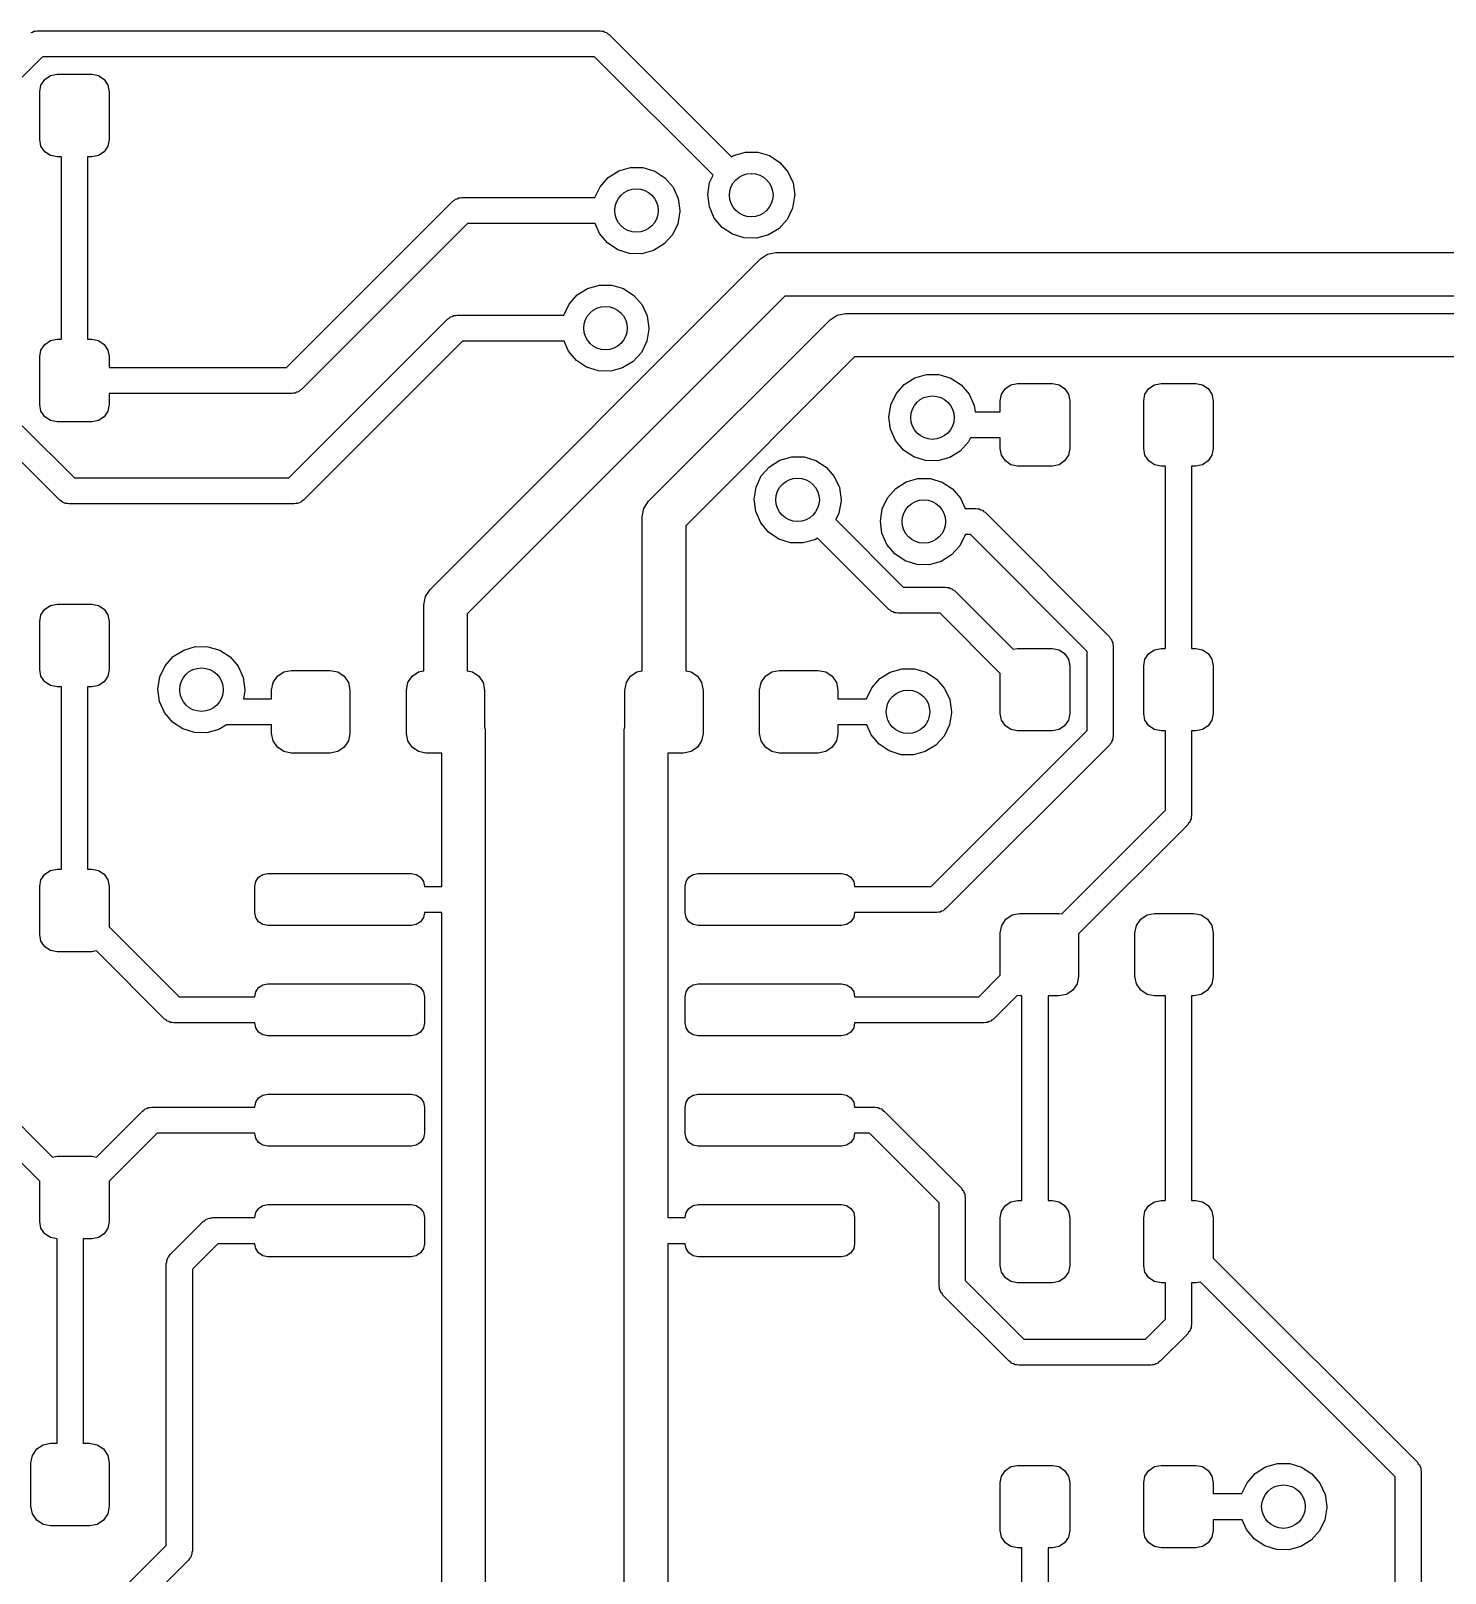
# Model space of a CAD drawing. Extents: x 108 to 192, y -153 to -46.
# Drawn here: x 137.74 to 154.01, y -85.09 to -67.35 of the extents above; entities that cross this region are included whole.
import ezdxf

# ---------------------------------------------------------------- set-up
doc = ezdxf.new("R2010")
doc.units = 0
doc.layers.add('BLACK', color=7, linetype='CONTINUOUS')

msp = doc.modelspace()

# ---------------------------------------------------------------- linework, layer by layer
at = {"layer": 'BLACK', "linetype": 'CONTINUOUS'}
for p, q in [((137.736, -67.3711), (137.755, -67.366)), ((137.755, -67.366), (137.772, -67.3561)), ((137.772, -67.3561), (137.792, -67.3561)), ((137.792, -67.3561), (137.811, -67.351)), ((137.811, -67.351), (144.285, -67.351)), ((144.285, -67.351), (144.304, -67.3561)), ((144.304, -67.3561), (144.324, -67.3561)), ((144.324, -67.3561), (144.341, -67.366)), ((144.341, -67.366), (144.36, -67.3711)), ((144.36, -67.3711), (144.374, -67.3851)), ((144.374, -67.3851), (144.391, -67.3949)), ((144.391, -67.3949), (145.796, -68.7995)), ((137.873, -67.651), (137.639, -67.8853)), ((144.223, -67.651), (137.873, -67.651)), ((145.585, -69.0127), (144.223, -67.651)), ((137.854, -67.9745), (137.898, -67.9096)), ((137.898, -67.9096), (137.962, -67.8662)), ((137.962, -67.8662), (138.039, -67.851)), ((138.039, -67.851), (138.439, -67.851)), ((138.439, -67.851), (138.516, -67.8662)), ((138.516, -67.8662), (138.58, -67.9096)), ((138.58, -67.9096), (138.624, -67.9745)), ((137.839, -68.051), (137.854, -67.9745)), ((137.839, -68.601), (137.839, -68.051)), ((138.624, -67.9745), (138.639, -68.051)), ((138.639, -68.051), (138.639, -68.601)), ((137.854, -68.6775), (137.839, -68.601)), ((138.639, -68.601), (138.624, -68.6775)), ((137.898, -68.7424), (137.854, -68.6775)), ((137.962, -68.7858), (137.898, -68.7424)), ((138.039, -68.801), (137.962, -68.7858)), ((138.089, -68.801), (138.039, -68.801)), ((138.089, -70.899), (138.089, -68.801)), ((138.439, -68.801), (138.389, -68.801)), ((138.389, -68.801), (138.389, -70.899)), ((138.516, -68.7858), (138.439, -68.801)), ((138.58, -68.7424), (138.516, -68.7858)), ((138.624, -68.6775), (138.58, -68.7424)), ((145.796, -68.7995), (145.82, -68.784)), ((145.82, -68.784), (145.957, -68.745)), ((145.957, -68.745), (146.099, -68.7459)), ((146.099, -68.7459), (146.234, -68.7865)), ((146.234, -68.7865), (146.353, -68.8636)), ((144.38, -69.0374), (144.5, -68.9618)), ((144.5, -68.9618), (144.636, -68.9228)), ((144.636, -68.9228), (144.778, -68.9237)), ((144.778, -68.9237), (144.914, -68.9643)), ((144.914, -68.9643), (145.032, -69.0414)), ((145.546, -69.0942), (145.585, -69.0127)), ((146.353, -68.8636), (146.446, -68.971)), ((146.446, -68.971), (146.505, -69.1001)), ((144.227, -69.2682), (144.286, -69.1437)), ((144.286, -69.1437), (144.38, -69.0374)), ((145.032, -69.0414), (145.125, -69.1488)), ((145.125, -69.1488), (145.184, -69.2779)), ((145.525, -69.2343), (145.546, -69.0942)), ((146.505, -69.1001), (146.525, -69.2404)), ((140.679, -71.224), (142.591, -69.3121)), ((142.591, -69.3121), (142.608, -69.3023)), ((142.608, -69.3023), (142.622, -69.2883)), ((142.622, -69.2883), (142.641, -69.2832)), ((142.641, -69.2832), (142.658, -69.2733)), ((142.658, -69.2733), (142.678, -69.2733)), ((142.678, -69.2733), (142.697, -69.2682)), ((142.697, -69.2682), (144.227, -69.2682)), ((145.184, -69.2779), (145.204, -69.4182)), ((145.543, -69.3749), (145.525, -69.2343)), ((146.524, -69.2526), (146.501, -69.3924)), ((146.525, -69.2404), (146.524, -69.2526)), ((145.204, -69.4304), (145.18, -69.5702)), ((145.204, -69.4182), (145.204, -69.4304)), ((145.6, -69.5046), (145.543, -69.3749)), ((145.691, -69.6131), (145.6, -69.5046)), ((146.439, -69.52), (146.344, -69.6251)), ((146.501, -69.3924), (146.439, -69.52)), ((142.759, -69.5682), (140.847, -71.4801)), ((144.229, -69.5682), (142.759, -69.5682)), ((144.279, -69.6824), (144.229, -69.5682)), ((144.371, -69.7909), (144.279, -69.6824)), ((145.118, -69.6978), (145.023, -69.8029)), ((145.18, -69.5702), (145.118, -69.6978)), ((145.809, -69.6917), (145.691, -69.6131)), ((145.945, -69.734), (145.809, -69.6917)), ((146.223, -69.6993), (146.086, -69.7366)), ((146.344, -69.6251), (146.223, -69.6993)), ((144.489, -69.8695), (144.371, -69.7909)), ((144.624, -69.9118), (144.489, -69.8695)), ((144.902, -69.8771), (144.766, -69.9144)), ((145.023, -69.8029), (144.902, -69.8771)), ((146.086, -69.7366), (145.945, -69.734)), ((146.213, -69.9205), (146.308, -69.9015)), ((146.308, -69.9015), (146.308, -69.9015)), ((146.308, -69.9015), (161.972, -69.9015)), ((142.33, -73.776), (146.132, -69.9747)), ((144.766, -69.9144), (144.624, -69.9118)), ((146.132, -69.9747), (146.213, -69.9205)), ((146.132, -69.9747), (146.132, -69.9747)), ((146.412, -70.4015), (142.757, -74.0563)), ((143.929, -70.4959), (144.023, -70.3896)), ((144.023, -70.3896), (144.142, -70.3139)), ((144.142, -70.3139), (144.279, -70.275)), ((144.279, -70.275), (144.42, -70.2759)), ((144.42, -70.2759), (144.556, -70.3165)), ((144.556, -70.3165), (144.675, -70.3936)), ((144.675, -70.3936), (144.768, -70.501)), ((161.847, -70.4015), (146.412, -70.4015)), ((143.87, -70.6204), (143.929, -70.4959)), ((144.768, -70.501), (144.826, -70.63)), ((147.014, -70.62), (147.11, -70.601)), ((147.11, -70.601), (161.329, -70.601)), ((140.705, -72.494), (142.534, -70.6643)), ((142.534, -70.6643), (142.551, -70.6544)), ((142.551, -70.6544), (142.565, -70.6405)), ((142.565, -70.6405), (142.585, -70.6354)), ((142.585, -70.6354), (142.602, -70.6255)), ((142.602, -70.6255), (142.621, -70.6255)), ((142.621, -70.6255), (142.64, -70.6204)), ((142.64, -70.6204), (143.87, -70.6204)), ((144.846, -70.7826), (144.823, -70.9224)), ((144.826, -70.63), (144.847, -70.7704)), ((144.844, -72.763), (146.933, -70.6742)), ((144.847, -70.7704), (144.846, -70.7826)), ((146.933, -70.6742), (147.014, -70.62)), ((137.854, -71.0225), (137.898, -70.9576)), ((137.898, -70.9576), (137.962, -70.9142)), ((137.962, -70.9142), (138.039, -70.899)), ((138.039, -70.899), (138.089, -70.899)), ((138.389, -70.899), (138.439, -70.899)), ((138.439, -70.899), (138.516, -70.9142)), ((138.516, -70.9142), (138.58, -70.9576)), ((138.58, -70.9576), (138.624, -71.0225)), ((142.703, -70.9204), (140.873, -72.7501)), ((143.872, -70.9204), (142.703, -70.9204)), ((143.922, -71.0346), (143.872, -70.9204)), ((144.823, -70.9224), (144.761, -71.05)), ((137.839, -71.099), (137.854, -71.0225)), ((137.839, -71.649), (137.839, -71.099)), ((138.624, -71.0225), (138.639, -71.099)), ((138.639, -71.099), (138.639, -71.224)), ((144.013, -71.1431), (143.922, -71.0346)), ((144.131, -71.2217), (144.013, -71.1431)), ((144.761, -71.05), (144.666, -71.1551)), ((147.213, -71.101), (145.271, -73.0434)), ((161.226, -71.101), (147.213, -71.101)), ((138.639, -71.224), (140.679, -71.224)), ((144.267, -71.2639), (144.131, -71.2217)), ((144.408, -71.2665), (144.267, -71.2639)), ((144.545, -71.2292), (144.408, -71.2665)), ((144.666, -71.1551), (144.545, -71.2292)), ((147.905, -71.344), (148.041, -71.3051)), ((148.041, -71.3051), (148.183, -71.306)), ((148.183, -71.306), (148.319, -71.3466)), ((140.83, -71.4899), (140.816, -71.5039)), ((140.847, -71.4801), (140.83, -71.4899)), ((147.691, -71.5259), (147.785, -71.4197)), ((147.785, -71.4197), (147.905, -71.344)), ((148.319, -71.3466), (148.438, -71.4237)), ((148.438, -71.4237), (148.53, -71.5311)), ((148.904, -71.5305), (148.948, -71.4656)), ((148.948, -71.4656), (149.012, -71.4222)), ((149.012, -71.4222), (149.089, -71.407)), ((149.089, -71.407), (149.489, -71.407)), ((149.489, -71.407), (149.566, -71.4222)), ((149.566, -71.4222), (149.63, -71.4656)), ((149.63, -71.4656), (149.674, -71.5305)), ((150.554, -71.5305), (150.598, -71.4656)), ((150.598, -71.4656), (150.662, -71.4222)), ((150.662, -71.4222), (150.739, -71.407)), ((150.739, -71.407), (151.139, -71.407)), ((151.139, -71.407), (151.216, -71.4222)), ((151.216, -71.4222), (151.28, -71.4656)), ((151.28, -71.4656), (151.324, -71.5305)), ((137.854, -71.7255), (137.839, -71.649)), ((138.639, -71.649), (138.624, -71.7255)), ((140.741, -71.524), (138.639, -71.524)), ((138.639, -71.524), (138.639, -71.649)), ((140.76, -71.5189), (140.741, -71.524)), ((140.78, -71.5189), (140.76, -71.5189)), ((140.797, -71.509), (140.78, -71.5189)), ((140.816, -71.5039), (140.797, -71.509)), ((147.609, -71.7943), (147.631, -71.6543)), ((147.631, -71.6543), (147.691, -71.5259)), ((148.53, -71.5311), (148.589, -71.6601)), ((148.589, -71.6601), (148.599, -71.732)), ((148.889, -71.607), (148.904, -71.5305)), ((148.889, -71.732), (148.889, -71.607)), ((149.674, -71.5305), (149.689, -71.607)), ((149.689, -71.607), (149.689, -72.157)), ((150.539, -71.607), (150.554, -71.5305)), ((150.539, -72.157), (150.539, -71.607)), ((151.324, -71.5305), (151.339, -71.607)), ((151.339, -71.607), (151.339, -72.157)), ((137.898, -71.7904), (137.854, -71.7255)), ((137.962, -71.8338), (137.898, -71.7904)), ((138.039, -71.849), (137.962, -71.8338)), ((138.439, -71.849), (138.039, -71.849)), ((138.516, -71.8338), (138.439, -71.849)), ((138.58, -71.7904), (138.516, -71.8338)), ((138.624, -71.7255), (138.58, -71.7904)), ((147.628, -71.9349), (147.609, -71.7943)), ((148.599, -71.732), (148.889, -71.732)), ((137.639, -71.8949), (138.238, -72.494)), ((147.685, -72.0647), (147.628, -71.9349)), ((148.547, -72.032), (148.524, -72.0801)), ((148.889, -72.032), (148.547, -72.032)), ((148.889, -72.157), (148.889, -72.032)), ((138.07, -72.7501), (137.383, -72.0631)), ((147.776, -72.1732), (147.685, -72.0647)), ((147.894, -72.2518), (147.776, -72.1732)), ((148.429, -72.1852), (148.308, -72.2593)), ((148.524, -72.0801), (148.429, -72.1852)), ((148.904, -72.2335), (148.889, -72.157)), ((149.689, -72.157), (149.674, -72.2335)), ((150.554, -72.2335), (150.539, -72.157)), ((151.339, -72.157), (151.324, -72.2335)), ((146.14, -72.4711), (146.234, -72.3648)), ((146.234, -72.3648), (146.354, -72.2892)), ((146.354, -72.2892), (146.49, -72.2502)), ((146.49, -72.2502), (146.632, -72.2511)), ((146.632, -72.2511), (146.768, -72.2917)), ((146.768, -72.2917), (146.887, -72.3688)), ((146.887, -72.3688), (146.979, -72.4762)), ((148.029, -72.294), (147.894, -72.2518)), ((148.171, -72.2966), (148.029, -72.294)), ((148.308, -72.2593), (148.171, -72.2966)), ((148.948, -72.2984), (148.904, -72.2335)), ((149.012, -72.3418), (148.948, -72.2984)), ((149.089, -72.357), (149.012, -72.3418)), ((149.489, -72.357), (149.089, -72.357)), ((149.566, -72.3418), (149.489, -72.357)), ((149.63, -72.2984), (149.566, -72.3418)), ((149.674, -72.2335), (149.63, -72.2984)), ((150.598, -72.2984), (150.554, -72.2335)), ((150.662, -72.3418), (150.598, -72.2984)), ((150.739, -72.357), (150.662, -72.3418)), ((150.789, -72.357), (150.739, -72.357)), ((150.789, -74.455), (150.789, -72.357)), ((151.139, -72.357), (151.089, -72.357)), ((151.089, -72.357), (151.089, -74.455)), ((151.216, -72.3418), (151.139, -72.357)), ((151.28, -72.2984), (151.216, -72.3418)), ((151.324, -72.2335), (151.28, -72.2984)), ((138.238, -72.494), (140.705, -72.494)), ((146.08, -72.5994), (146.14, -72.4711)), ((146.979, -72.4762), (147.038, -72.6053)), ((147.686, -72.615), (147.805, -72.5394)), ((147.805, -72.5394), (147.942, -72.5004)), ((147.942, -72.5004), (148.083, -72.5013)), ((148.083, -72.5013), (148.219, -72.5419)), ((148.219, -72.5419), (148.338, -72.619)), ((146.058, -72.7395), (146.08, -72.5994)), ((146.076, -72.8801), (146.058, -72.7395)), ((147.038, -72.6053), (147.058, -72.7456)), ((147.531, -72.8496), (147.592, -72.7213)), ((147.592, -72.7213), (147.686, -72.615)), ((148.338, -72.619), (148.431, -72.7264)), ((148.431, -72.7264), (148.485, -72.8458)), ((138.087, -72.7599), (138.07, -72.7501)), ((138.101, -72.7739), (138.087, -72.7599)), ((138.12, -72.779), (138.101, -72.7739)), ((138.137, -72.7889), (138.12, -72.779)), ((138.157, -72.7889), (138.137, -72.7889)), ((138.176, -72.794), (138.157, -72.7889)), ((140.767, -72.794), (138.176, -72.794)), ((140.786, -72.7889), (140.767, -72.794)), ((140.806, -72.7889), (140.786, -72.7889)), ((140.823, -72.779), (140.806, -72.7889)), ((140.842, -72.7739), (140.823, -72.779)), ((140.856, -72.7599), (140.842, -72.7739)), ((140.873, -72.7501), (140.856, -72.7599)), ((144.771, -72.9398), (144.79, -72.8441)), ((144.79, -72.8441), (144.844, -72.763)), ((146.134, -73.0098), (146.076, -72.8801)), ((147.034, -72.8976), (146.998, -72.9732)), ((147.058, -72.7578), (147.034, -72.8976)), ((147.058, -72.7456), (147.058, -72.7578)), ((147.51, -72.9897), (147.531, -72.8496)), ((148.485, -72.8458), (148.608, -72.8458)), ((148.608, -72.8458), (148.627, -72.8509)), ((148.627, -72.8509), (148.646, -72.8509)), ((148.646, -72.8509), (148.664, -72.8608)), ((148.664, -72.8608), (148.683, -72.8659)), ((148.683, -72.8659), (148.697, -72.8799)), ((148.697, -72.8799), (148.714, -72.8897)), ((148.714, -72.8897), (150.145, -74.3211)), ((144.771, -74.714), (144.771, -72.9398)), ((145.271, -73.0434), (145.271, -74.714)), ((146.225, -73.1183), (146.134, -73.0098)), ((146.998, -72.9732), (147.774, -73.7499)), ((147.528, -73.1303), (147.51, -72.9897)), ((146.343, -73.1969), (146.225, -73.1183)), ((146.478, -73.2392), (146.343, -73.1969)), ((146.62, -73.2418), (146.478, -73.2392)), ((146.757, -73.2045), (146.62, -73.2418)), ((146.786, -73.1862), (146.757, -73.2045)), ((147.606, -74.006), (146.786, -73.1862)), ((147.585, -73.26), (147.528, -73.1303)), ((147.676, -73.3685), (147.585, -73.26)), ((148.486, -73.1478), (148.424, -73.2754)), ((148.545, -73.1458), (148.486, -73.1458)), ((148.486, -73.1458), (148.486, -73.1478)), ((149.889, -74.4893), (148.545, -73.1458)), ((147.794, -73.4471), (147.676, -73.3685)), ((147.93, -73.4894), (147.794, -73.4471)), ((148.329, -73.3805), (148.208, -73.4547)), ((148.424, -73.2754), (148.329, -73.3805)), ((148.071, -73.492), (147.93, -73.4894)), ((148.208, -73.4547), (148.071, -73.492)), ((142.276, -73.8571), (142.33, -73.776)), ((147.774, -73.7499), (148.259, -73.7499)), ((148.259, -73.7499), (148.278, -73.755)), ((148.278, -73.755), (148.298, -73.755)), ((148.298, -73.755), (148.315, -73.7649)), ((148.315, -73.7649), (148.334, -73.77)), ((148.334, -73.77), (148.348, -73.784)), ((148.348, -73.784), (148.365, -73.7938)), ((148.365, -73.7938), (149.037, -74.4654)), ((137.898, -74.0056), (137.962, -73.9622)), ((137.962, -73.9622), (138.039, -73.947)), ((138.039, -73.947), (138.439, -73.947)), ((138.439, -73.947), (138.516, -73.9622)), ((138.516, -73.9622), (138.58, -74.0056)), ((142.257, -73.9527), (142.276, -73.8571)), ((142.257, -74.714), (142.257, -73.9527)), ((137.839, -74.147), (137.854, -74.0705)), ((137.839, -74.697), (137.839, -74.147)), ((137.854, -74.0705), (137.898, -74.0056)), ((138.58, -74.0056), (138.624, -74.0705)), ((138.624, -74.0705), (138.639, -74.147)), ((138.639, -74.147), (138.639, -74.697)), ((142.757, -74.0563), (142.757, -74.714)), ((147.623, -74.0158), (147.606, -74.006)), ((147.637, -74.0298), (147.623, -74.0158)), ((147.656, -74.0349), (147.637, -74.0298)), ((147.673, -74.0448), (147.656, -74.0349)), ((147.693, -74.0448), (147.673, -74.0448)), ((147.712, -74.0499), (147.693, -74.0448)), ((148.197, -74.0499), (147.712, -74.0499)), ((148.889, -74.7421), (148.197, -74.0499)), ((150.145, -74.3211), (150.155, -74.3382)), ((150.155, -74.3382), (150.169, -74.3522)), ((139.376, -74.5492), (139.496, -74.4736)), ((139.496, -74.4736), (139.632, -74.4346)), ((139.632, -74.4346), (139.774, -74.4355)), ((139.774, -74.4355), (139.91, -74.4761)), ((139.91, -74.4761), (140.029, -74.5532)), ((149.037, -74.4654), (149.089, -74.455)), ((149.089, -74.455), (149.489, -74.455)), ((149.489, -74.455), (149.566, -74.4702)), ((149.566, -74.4702), (149.63, -74.5136)), ((149.63, -74.5136), (149.674, -74.5785)), ((149.889, -75.4001), (149.889, -74.4893)), ((150.169, -74.3522), (150.174, -74.3713)), ((150.174, -74.3713), (150.184, -74.3884)), ((150.184, -74.3884), (150.184, -74.4081)), ((150.184, -74.4081), (150.189, -74.4272)), ((150.189, -74.4272), (150.189, -75.4622)), ((150.554, -74.5785), (150.598, -74.5136)), ((150.598, -74.5136), (150.662, -74.4702)), ((150.662, -74.4702), (150.739, -74.455)), ((150.739, -74.455), (150.789, -74.455)), ((151.089, -74.455), (151.139, -74.455)), ((151.139, -74.455), (151.216, -74.4702)), ((151.216, -74.4702), (151.28, -74.5136)), ((151.28, -74.5136), (151.324, -74.5785)), ((139.222, -74.7838), (139.282, -74.6555)), ((139.282, -74.6555), (139.376, -74.5492)), ((140.029, -74.5532), (140.121, -74.6606)), ((140.121, -74.6606), (140.18, -74.7897)), ((147.624, -74.7276), (147.76, -74.6886)), ((147.76, -74.6886), (147.902, -74.6895)), ((147.902, -74.6895), (148.038, -74.7301)), ((149.674, -74.5785), (149.689, -74.655)), ((149.689, -74.655), (149.689, -75.205)), ((150.539, -74.655), (150.554, -74.5785)), ((150.539, -75.205), (150.539, -74.655)), ((151.324, -74.5785), (151.339, -74.655)), ((151.339, -74.655), (151.339, -75.205)), ((137.854, -74.7735), (137.839, -74.697)), ((137.898, -74.8384), (137.854, -74.7735)), ((137.962, -74.8818), (137.898, -74.8384)), ((138.58, -74.8384), (138.516, -74.8818)), ((138.624, -74.7735), (138.58, -74.8384)), ((138.639, -74.697), (138.624, -74.7735)), ((139.2, -74.9239), (139.222, -74.7838)), ((140.18, -74.7897), (140.2, -74.93)), ((140.507, -74.934), (140.524, -74.8479)), ((140.524, -74.8479), (140.573, -74.7749)), ((140.573, -74.7749), (140.646, -74.7261)), ((140.646, -74.7261), (140.732, -74.709)), ((140.732, -74.709), (141.182, -74.709)), ((141.182, -74.709), (141.268, -74.7261)), ((141.268, -74.7261), (141.341, -74.7749)), ((141.341, -74.7749), (141.39, -74.8479)), ((141.39, -74.8479), (141.407, -74.934)), ((142.057, -74.934), (142.074, -74.8479)), ((142.074, -74.8479), (142.123, -74.7749)), ((142.123, -74.7749), (142.196, -74.7261)), ((142.196, -74.7261), (142.257, -74.714)), ((142.757, -74.714), (142.818, -74.7261)), ((142.818, -74.7261), (142.891, -74.7749)), ((142.891, -74.7749), (142.94, -74.8479)), ((142.94, -74.8479), (142.957, -74.934)), ((144.571, -74.934), (144.588, -74.8479)), ((144.588, -74.8479), (144.637, -74.7749)), ((144.637, -74.7749), (144.71, -74.7261)), ((144.71, -74.7261), (144.771, -74.714)), ((145.271, -74.714), (145.332, -74.7261)), ((145.332, -74.7261), (145.405, -74.7749)), ((145.405, -74.7749), (145.454, -74.8479)), ((145.454, -74.8479), (145.471, -74.934)), ((146.121, -74.934), (146.138, -74.8479)), ((146.138, -74.8479), (146.187, -74.7749)), ((146.187, -74.7749), (146.26, -74.7261)), ((146.26, -74.7261), (146.346, -74.709)), ((146.346, -74.709), (146.796, -74.709)), ((146.796, -74.709), (146.882, -74.7261)), ((146.882, -74.7261), (146.955, -74.7749)), ((146.955, -74.7749), (147.004, -74.8479)), ((147.004, -74.8479), (147.021, -74.934)), ((147.41, -74.9095), (147.504, -74.8032)), ((147.504, -74.8032), (147.624, -74.7276)), ((148.038, -74.7301), (148.157, -74.8072)), ((148.157, -74.8072), (148.249, -74.9146)), ((148.889, -75.205), (148.889, -74.7421)), ((138.039, -74.897), (137.962, -74.8818)), ((138.089, -74.897), (138.039, -74.897)), ((138.089, -76.995), (138.089, -74.897)), ((138.439, -74.897), (138.389, -74.897)), ((138.389, -74.897), (138.389, -76.995)), ((138.516, -74.8818), (138.439, -74.897)), ((139.218, -75.0645), (139.2, -74.9239)), ((140.2, -74.9422), (140.184, -75.034)), ((140.184, -75.034), (140.507, -75.034)), ((140.2, -74.93), (140.2, -74.9422)), ((140.507, -75.034), (140.507, -74.934)), ((141.407, -74.934), (141.407, -75.434)), ((142.057, -75.434), (142.057, -74.934)), ((142.957, -74.934), (142.957, -75.3558)), ((144.571, -75.3558), (144.571, -74.934)), ((145.471, -74.934), (145.471, -75.434)), ((146.121, -75.434), (146.121, -74.934)), ((147.021, -74.934), (147.021, -75.034)), ((147.021, -75.034), (147.352, -75.034)), ((147.352, -75.034), (147.41, -74.9095)), ((148.249, -74.9146), (148.308, -75.0437)), ((148.308, -75.0437), (148.328, -75.184)), ((139.276, -75.1942), (139.218, -75.0645)), ((139.367, -75.3027), (139.276, -75.1942)), ((148.328, -75.1962), (148.304, -75.336)), ((148.328, -75.184), (148.328, -75.1962)), ((148.904, -75.2815), (148.889, -75.205)), ((149.689, -75.205), (149.674, -75.2815)), ((150.554, -75.2815), (150.539, -75.205)), ((151.339, -75.205), (151.324, -75.2815)), ((139.485, -75.3813), (139.367, -75.3027)), ((139.62, -75.4236), (139.485, -75.3813)), ((139.899, -75.3889), (139.762, -75.4262)), ((139.988, -75.334), (139.899, -75.3889)), ((140.507, -75.334), (139.988, -75.334)), ((140.507, -75.434), (140.507, -75.334)), ((142.957, -75.3558), (142.964, -75.391)), ((142.964, -75.391), (142.964, -91.3024)), ((144.564, -75.391), (144.571, -75.3558)), ((144.564, -95.1124), (144.564, -75.391)), ((147.353, -75.334), (147.021, -75.334)), ((147.021, -75.334), (147.021, -75.434)), ((147.404, -75.4482), (147.353, -75.334)), ((148.096, -77.193), (149.889, -75.4001)), ((148.304, -75.336), (148.243, -75.4636)), ((148.948, -75.3464), (148.904, -75.2815)), ((149.012, -75.3898), (148.948, -75.3464)), ((149.089, -75.405), (149.012, -75.3898)), ((149.566, -75.3898), (149.489, -75.405)), ((149.63, -75.3464), (149.566, -75.3898)), ((149.674, -75.2815), (149.63, -75.3464)), ((150.598, -75.3464), (150.554, -75.2815)), ((150.662, -75.3898), (150.598, -75.3464)), ((150.739, -75.405), (150.662, -75.3898)), ((151.216, -75.3898), (151.139, -75.405)), ((151.28, -75.3464), (151.216, -75.3898)), ((151.324, -75.2815), (151.28, -75.3464)), ((139.762, -75.4262), (139.62, -75.4236)), ((140.524, -75.5201), (140.507, -75.434)), ((140.573, -75.5931), (140.524, -75.5201)), ((141.39, -75.5201), (141.341, -75.5931)), ((141.407, -75.434), (141.39, -75.5201)), ((142.074, -75.5201), (142.057, -75.434)), ((142.123, -75.5931), (142.074, -75.5201)), ((145.454, -75.5201), (145.405, -75.5931)), ((145.471, -75.434), (145.454, -75.5201)), ((146.138, -75.5201), (146.121, -75.434)), ((146.187, -75.5931), (146.138, -75.5201)), ((147.004, -75.5201), (146.955, -75.5931)), ((147.021, -75.434), (147.004, -75.5201)), ((147.495, -75.5567), (147.404, -75.4482)), ((147.613, -75.6353), (147.495, -75.5567)), ((148.147, -75.5687), (148.027, -75.6429)), ((148.243, -75.4636), (148.147, -75.5687)), ((150.145, -75.5683), (148.264, -77.4491)), ((149.489, -75.405), (149.089, -75.405)), ((150.155, -75.5512), (150.145, -75.5683)), ((150.169, -75.5372), (150.155, -75.5512)), ((150.174, -75.5181), (150.169, -75.5372)), ((150.184, -75.501), (150.174, -75.5181)), ((150.189, -75.4622), (150.184, -75.4813)), ((150.184, -75.4813), (150.184, -75.501)), ((150.789, -75.405), (150.739, -75.405)), ((150.789, -76.3159), (150.789, -75.405)), ((151.139, -75.405), (151.089, -75.405)), ((151.089, -75.405), (151.089, -76.378)), ((140.646, -75.6419), (140.573, -75.5931)), ((140.732, -75.659), (140.646, -75.6419)), ((141.182, -75.659), (140.732, -75.659)), ((141.268, -75.6419), (141.182, -75.659)), ((141.341, -75.5931), (141.268, -75.6419)), ((142.196, -75.6419), (142.123, -75.5931)), ((142.282, -75.659), (142.196, -75.6419)), ((142.464, -75.659), (142.282, -75.659)), ((142.464, -77.193), (142.464, -75.659)), ((145.246, -75.659), (145.064, -75.659)), ((145.064, -75.659), (145.064, -81.003)), ((145.332, -75.6419), (145.246, -75.659)), ((145.405, -75.5931), (145.332, -75.6419)), ((146.26, -75.6419), (146.187, -75.5931)), ((146.346, -75.659), (146.26, -75.6419)), ((146.796, -75.659), (146.346, -75.659)), ((146.882, -75.6419), (146.796, -75.659)), ((146.955, -75.5931), (146.882, -75.6419)), ((147.748, -75.6776), (147.613, -75.6353)), ((147.89, -75.6802), (147.748, -75.6776)), ((148.027, -75.6429), (147.89, -75.6802)), ((149.596, -77.5093), (150.789, -76.3159)), ((151.055, -76.467), (151.045, -76.4841)), ((151.069, -76.453), (151.055, -76.467)), ((151.074, -76.4339), (151.069, -76.453)), ((151.084, -76.4168), (151.074, -76.4339)), ((151.089, -76.378), (151.084, -76.3971)), ((151.084, -76.3971), (151.084, -76.4168)), ((151.045, -76.4841), (149.789, -77.7401)), ((137.962, -77.0102), (138.039, -76.995)), ((138.039, -76.995), (138.089, -76.995)), ((138.389, -76.995), (138.439, -76.995)), ((138.439, -76.995), (138.516, -77.0102)), ((137.839, -77.195), (137.854, -77.1185)), ((137.854, -77.1185), (137.898, -77.0536)), ((137.898, -77.0536), (137.962, -77.0102)), ((138.516, -77.0102), (138.58, -77.0536)), ((138.58, -77.0536), (138.624, -77.1185)), ((138.624, -77.1185), (138.639, -77.195)), ((140.314, -77.193), (140.325, -77.1356)), ((140.325, -77.1356), (140.358, -77.0869)), ((140.358, -77.0869), (140.407, -77.0544)), ((140.407, -77.0544), (140.464, -77.043)), ((140.464, -77.043), (142.114, -77.043)), ((142.114, -77.043), (142.171, -77.0544)), ((142.171, -77.0544), (142.22, -77.0869)), ((142.22, -77.0869), (142.253, -77.1356)), ((142.253, -77.1356), (142.264, -77.193)), ((145.264, -77.193), (145.275, -77.1356)), ((145.275, -77.1356), (145.308, -77.0869)), ((145.308, -77.0869), (145.357, -77.0544)), ((145.357, -77.0544), (145.414, -77.043)), ((145.414, -77.043), (147.064, -77.043)), ((147.064, -77.043), (147.121, -77.0544)), ((147.121, -77.0544), (147.17, -77.0869)), ((147.17, -77.0869), (147.203, -77.1356)), ((147.203, -77.1356), (147.214, -77.193)), ((137.839, -77.745), (137.839, -77.195)), ((138.639, -77.195), (138.639, -77.6579)), ((140.314, -77.493), (140.314, -77.193)), ((142.264, -77.193), (142.464, -77.193)), ((145.264, -77.493), (145.264, -77.193)), ((147.214, -77.193), (148.096, -77.193)), ((140.325, -77.5504), (140.314, -77.493)), ((142.264, -77.493), (142.253, -77.5504)), ((142.464, -77.493), (142.264, -77.493)), ((142.464, -88.933), (142.464, -77.493)), ((145.275, -77.5504), (145.264, -77.493)), ((147.214, -77.493), (147.203, -77.5504)), ((148.158, -77.493), (147.214, -77.493)), ((148.177, -77.4879), (148.158, -77.493)), ((148.197, -77.4879), (148.177, -77.4879)), ((148.214, -77.478), (148.197, -77.4879)), ((148.233, -77.4729), (148.214, -77.478)), ((148.247, -77.4589), (148.233, -77.4729)), ((148.264, -77.4491), (148.247, -77.4589)), ((148.955, -77.5689), (149.028, -77.5201)), ((149.028, -77.5201), (149.114, -77.503)), ((149.114, -77.503), (149.564, -77.503)), ((149.564, -77.503), (149.596, -77.5093)), ((150.505, -77.5689), (150.578, -77.5201)), ((150.578, -77.5201), (150.664, -77.503)), ((150.664, -77.503), (151.114, -77.503)), ((151.114, -77.503), (151.2, -77.5201)), ((151.2, -77.5201), (151.273, -77.5689)), ((138.639, -77.6579), (139.444, -78.463)), ((140.358, -77.5991), (140.325, -77.5504)), ((140.407, -77.6316), (140.358, -77.5991)), ((140.464, -77.643), (140.407, -77.6316)), ((142.114, -77.643), (140.464, -77.643)), ((142.171, -77.6316), (142.114, -77.643)), ((142.22, -77.5991), (142.171, -77.6316)), ((142.253, -77.5504), (142.22, -77.5991)), ((145.308, -77.5991), (145.275, -77.5504)), ((145.357, -77.6316), (145.308, -77.5991)), ((145.414, -77.643), (145.357, -77.6316)), ((147.064, -77.643), (145.414, -77.643)), ((147.121, -77.6316), (147.064, -77.643)), ((147.17, -77.5991), (147.121, -77.6316)), ((147.203, -77.5504), (147.17, -77.5991)), ((148.889, -77.728), (148.906, -77.6419)), ((148.906, -77.6419), (148.955, -77.5689)), ((150.439, -77.728), (150.456, -77.6419)), ((150.456, -77.6419), (150.505, -77.5689)), ((151.273, -77.5689), (151.322, -77.6419)), ((151.322, -77.6419), (151.339, -77.728)), ((137.854, -77.8215), (137.839, -77.745)), ((137.898, -77.8864), (137.854, -77.8215)), ((137.962, -77.9298), (137.898, -77.8864)), ((148.889, -78.2159), (148.889, -77.728)), ((149.789, -77.7401), (149.789, -78.228)), ((150.439, -78.228), (150.439, -77.728)), ((151.339, -77.728), (151.339, -78.228)), ((138.039, -77.945), (137.962, -77.9298)), ((138.439, -77.945), (138.039, -77.945)), ((138.491, -77.9346), (138.439, -77.945)), ((139.276, -78.7191), (138.491, -77.9346)), ((148.642, -78.463), (148.889, -78.2159)), ((149.789, -78.228), (149.772, -78.3141)), ((150.456, -78.3141), (150.439, -78.228)), ((151.339, -78.228), (151.322, -78.3141)), ((140.314, -78.463), (140.325, -78.4056)), ((140.325, -78.4056), (140.358, -78.3569)), ((140.358, -78.3569), (140.407, -78.3244)), ((140.407, -78.3244), (140.464, -78.313)), ((140.464, -78.313), (142.114, -78.313)), ((142.114, -78.313), (142.171, -78.3244)), ((142.171, -78.3244), (142.22, -78.3569)), ((142.22, -78.3569), (142.253, -78.4056)), ((142.253, -78.4056), (142.264, -78.463)), ((145.264, -78.463), (145.275, -78.4056)), ((145.275, -78.4056), (145.308, -78.3569)), ((145.308, -78.3569), (145.357, -78.3244)), ((145.357, -78.3244), (145.414, -78.313)), ((145.414, -78.313), (147.064, -78.313)), ((147.064, -78.313), (147.121, -78.3244)), ((147.121, -78.3244), (147.17, -78.3569)), ((147.17, -78.3569), (147.203, -78.4056)), ((147.203, -78.4056), (147.214, -78.463)), ((149.723, -78.3871), (149.65, -78.4359)), ((149.772, -78.3141), (149.723, -78.3871)), ((150.505, -78.3871), (150.456, -78.3141)), ((150.578, -78.4359), (150.505, -78.3871)), ((151.273, -78.3871), (151.2, -78.4359)), ((151.322, -78.3141), (151.273, -78.3871)), ((139.444, -78.463), (140.314, -78.463)), ((142.264, -78.463), (142.264, -78.763)), ((145.264, -78.763), (145.264, -78.463)), ((147.214, -78.463), (148.642, -78.463)), ((149.082, -78.4467), (148.81, -78.7191)), ((149.114, -78.453), (149.082, -78.4467)), ((149.139, -78.453), (149.114, -78.453)), ((149.139, -80.805), (149.139, -78.453)), ((149.564, -78.453), (149.439, -78.453)), ((149.439, -78.453), (149.439, -80.805)), ((149.65, -78.4359), (149.564, -78.453)), ((150.664, -78.453), (150.578, -78.4359)), ((150.789, -78.453), (150.664, -78.453)), ((150.789, -80.805), (150.789, -78.453)), ((151.114, -78.453), (151.089, -78.453)), ((151.089, -78.453), (151.089, -80.805)), ((151.2, -78.4359), (151.114, -78.453)), ((139.293, -78.7289), (139.276, -78.7191)), ((139.307, -78.7429), (139.293, -78.7289)), ((139.326, -78.748), (139.307, -78.7429)), ((139.343, -78.7579), (139.326, -78.748)), ((139.363, -78.7579), (139.343, -78.7579)), ((139.382, -78.763), (139.363, -78.7579)), ((140.314, -78.763), (139.382, -78.763)), ((140.325, -78.8204), (140.314, -78.763)), ((142.264, -78.763), (142.253, -78.8204)), ((145.275, -78.8204), (145.264, -78.763)), ((147.214, -78.763), (147.203, -78.8204)), ((148.704, -78.763), (147.214, -78.763)), ((148.723, -78.7579), (148.704, -78.763)), ((148.743, -78.7579), (148.723, -78.7579)), ((148.76, -78.748), (148.743, -78.7579)), ((148.779, -78.7429), (148.76, -78.748)), ((148.793, -78.7289), (148.779, -78.7429)), ((148.81, -78.7191), (148.793, -78.7289)), ((140.358, -78.8691), (140.325, -78.8204)), ((140.407, -78.9016), (140.358, -78.8691)), ((140.464, -78.913), (140.407, -78.9016)), ((142.114, -78.913), (140.464, -78.913)), ((142.171, -78.9016), (142.114, -78.913)), ((142.22, -78.8691), (142.171, -78.9016)), ((142.253, -78.8204), (142.22, -78.8691)), ((145.308, -78.8691), (145.275, -78.8204)), ((145.357, -78.9016), (145.308, -78.8691)), ((145.414, -78.913), (145.357, -78.9016)), ((147.064, -78.913), (145.414, -78.913)), ((147.121, -78.9016), (147.064, -78.913)), ((147.17, -78.8691), (147.121, -78.9016)), ((147.203, -78.8204), (147.17, -78.8691)), ((136.821, -79.1419), (137.987, -80.3074)), ((137.839, -80.5841), (136.653, -79.398)), ((140.325, -79.6756), (140.358, -79.6269)), ((140.358, -79.6269), (140.407, -79.5944)), ((140.407, -79.5944), (140.464, -79.583)), ((140.464, -79.583), (142.114, -79.583)), ((142.114, -79.583), (142.171, -79.5944)), ((142.171, -79.5944), (142.22, -79.6269)), ((142.22, -79.6269), (142.253, -79.6756)), ((145.275, -79.6756), (145.308, -79.6269)), ((145.308, -79.6269), (145.357, -79.5944)), ((145.357, -79.5944), (145.414, -79.583)), ((145.414, -79.583), (147.064, -79.583)), ((147.064, -79.583), (147.121, -79.5944)), ((147.121, -79.5944), (147.17, -79.6269)), ((147.17, -79.6269), (147.203, -79.6756)), ((138.491, -80.3074), (139.022, -79.7769)), ((139.022, -79.7769), (139.039, -79.7671)), ((139.039, -79.7671), (139.053, -79.7531)), ((139.053, -79.7531), (139.072, -79.748)), ((139.072, -79.748), (139.089, -79.7381)), ((139.089, -79.7381), (139.109, -79.7381)), ((139.109, -79.7381), (139.128, -79.733)), ((139.128, -79.733), (140.314, -79.733)), ((140.314, -79.733), (140.325, -79.6756)), ((142.253, -79.6756), (142.264, -79.733)), ((142.264, -79.733), (142.264, -80.033)), ((145.264, -79.733), (145.275, -79.6756)), ((145.264, -80.033), (145.264, -79.733)), ((147.203, -79.6756), (147.214, -79.733)), ((147.214, -79.733), (147.447, -79.733)), ((147.447, -79.733), (147.466, -79.7381)), ((147.466, -79.7381), (147.486, -79.7381)), ((147.486, -79.7381), (147.503, -79.748)), ((147.503, -79.748), (147.522, -79.7531)), ((147.522, -79.7531), (147.536, -79.7671)), ((147.536, -79.7671), (147.553, -79.7769)), ((147.553, -79.7769), (148.442, -80.6659)), ((139.19, -80.033), (138.639, -80.5841)), ((140.314, -80.033), (139.19, -80.033)), ((140.325, -80.0904), (140.314, -80.033)), ((140.358, -80.1391), (140.325, -80.0904)), ((140.407, -80.1716), (140.358, -80.1391)), ((140.464, -80.183), (140.407, -80.1716)), ((142.114, -80.183), (140.464, -80.183)), ((142.171, -80.1716), (142.114, -80.183)), ((142.22, -80.1391), (142.171, -80.1716)), ((142.253, -80.0904), (142.22, -80.1391)), ((142.264, -80.033), (142.253, -80.0904)), ((145.275, -80.0904), (145.264, -80.033)), ((145.308, -80.1391), (145.275, -80.0904)), ((145.357, -80.1716), (145.308, -80.1391)), ((145.414, -80.183), (145.357, -80.1716)), ((147.064, -80.183), (145.414, -80.183)), ((147.121, -80.1716), (147.064, -80.183)), ((147.17, -80.1391), (147.121, -80.1716)), ((147.203, -80.0904), (147.17, -80.1391)), ((147.214, -80.033), (147.203, -80.0904)), ((147.385, -80.033), (147.214, -80.033)), ((148.186, -80.8341), (147.385, -80.033)), ((137.987, -80.3074), (138.039, -80.297)), ((138.039, -80.297), (138.439, -80.297)), ((138.439, -80.297), (138.491, -80.3074)), ((137.839, -81.047), (137.839, -80.5841)), ((138.639, -80.5841), (138.639, -81.047)), ((148.442, -80.6659), (148.452, -80.683)), ((148.452, -80.683), (148.466, -80.697)), ((148.466, -80.697), (148.471, -80.7161)), ((148.471, -80.7161), (148.481, -80.7332)), ((140.325, -80.9456), (140.358, -80.8969)), ((140.358, -80.8969), (140.407, -80.8644)), ((140.407, -80.8644), (140.464, -80.853)), ((140.464, -80.853), (142.114, -80.853)), ((142.114, -80.853), (142.171, -80.8644)), ((142.171, -80.8644), (142.22, -80.8969)), ((142.22, -80.8969), (142.253, -80.9456)), ((145.275, -80.9456), (145.308, -80.8969)), ((145.308, -80.8969), (145.357, -80.8644)), ((145.357, -80.8644), (145.414, -80.853)), ((145.414, -80.853), (147.064, -80.853)), ((147.064, -80.853), (147.121, -80.8644)), ((147.121, -80.8644), (147.17, -80.8969)), ((147.17, -80.8969), (147.203, -80.9456)), ((148.186, -81.788), (148.186, -80.8341)), ((148.481, -80.7332), (148.481, -80.7529)), ((148.481, -80.7529), (148.486, -80.772)), ((148.486, -80.772), (148.486, -81.7259)), ((148.904, -80.9285), (148.948, -80.8636)), ((148.948, -80.8636), (149.012, -80.8202)), ((149.012, -80.8202), (149.089, -80.805)), ((149.089, -80.805), (149.139, -80.805)), ((149.439, -80.805), (149.489, -80.805)), ((149.489, -80.805), (149.566, -80.8202)), ((149.566, -80.8202), (149.63, -80.8636)), ((149.63, -80.8636), (149.674, -80.9285)), ((150.554, -80.9285), (150.598, -80.8636)), ((150.598, -80.8636), (150.662, -80.8202)), ((150.662, -80.8202), (150.739, -80.805)), ((150.739, -80.805), (150.789, -80.805)), ((151.089, -80.805), (151.139, -80.805)), ((151.139, -80.805), (151.216, -80.8202)), ((151.216, -80.8202), (151.28, -80.8636)), ((151.28, -80.8636), (151.324, -80.9285)), ((137.854, -81.1235), (137.839, -81.047)), ((138.639, -81.047), (138.624, -81.1235)), ((139.34, -81.4279), (139.721, -81.0469)), ((139.721, -81.0469), (139.738, -81.0371)), ((139.738, -81.0371), (139.752, -81.0231)), ((139.752, -81.0231), (139.771, -81.018)), ((139.771, -81.018), (139.788, -81.0081)), ((139.788, -81.0081), (139.808, -81.0081)), ((139.808, -81.0081), (139.827, -81.003)), ((139.827, -81.003), (140.314, -81.003)), ((140.314, -81.003), (140.325, -80.9456)), ((142.253, -80.9456), (142.264, -81.003)), ((142.264, -81.003), (142.264, -81.303)), ((145.064, -81.003), (145.264, -81.003)), ((145.264, -81.003), (145.275, -80.9456)), ((147.203, -80.9456), (147.214, -81.003)), ((147.214, -81.003), (147.214, -81.303)), ((148.889, -81.005), (148.904, -80.9285)), ((148.889, -81.555), (148.889, -81.005)), ((149.674, -80.9285), (149.689, -81.005)), ((149.689, -81.005), (149.689, -81.555)), ((150.539, -81.005), (150.554, -80.9285)), ((150.539, -81.555), (150.539, -81.005)), ((151.324, -80.9285), (151.339, -81.005)), ((151.339, -81.005), (151.339, -81.4679)), ((137.898, -81.1884), (137.854, -81.1235)), ((137.962, -81.2318), (137.898, -81.1884)), ((138.039, -81.247), (137.962, -81.2318)), ((138.039, -83.599), (138.039, -81.247)), ((138.439, -81.247), (138.339, -81.247)), ((138.339, -81.247), (138.339, -83.599)), ((138.516, -81.2318), (138.439, -81.247)), ((138.58, -81.1884), (138.516, -81.2318)), ((138.624, -81.1235), (138.58, -81.1884)), ((139.33, -81.445), (139.34, -81.4279)), ((139.889, -81.303), (139.596, -81.5961)), ((140.314, -81.303), (139.889, -81.303)), ((140.325, -81.3604), (140.314, -81.303)), ((140.358, -81.4091), (140.325, -81.3604)), ((140.407, -81.4416), (140.358, -81.4091)), ((142.22, -81.4091), (142.171, -81.4416)), ((142.253, -81.3604), (142.22, -81.4091)), ((142.264, -81.303), (142.253, -81.3604)), ((145.264, -81.303), (145.064, -81.303)), ((145.064, -81.303), (145.064, -88.933)), ((145.275, -81.3604), (145.264, -81.303)), ((145.308, -81.4091), (145.275, -81.3604)), ((145.357, -81.4416), (145.308, -81.4091)), ((147.17, -81.4091), (147.121, -81.4416)), ((147.203, -81.3604), (147.17, -81.4091)), ((147.214, -81.303), (147.203, -81.3604)), ((139.296, -81.534), (139.301, -81.5149)), ((139.296, -84.7739), (139.296, -81.534)), ((139.301, -81.4952), (139.311, -81.4781)), ((139.301, -81.5149), (139.301, -81.4952)), ((139.311, -81.4781), (139.316, -81.459)), ((139.316, -81.459), (139.33, -81.445)), ((139.596, -81.5961), (139.596, -84.836)), ((140.464, -81.453), (140.407, -81.4416)), ((142.114, -81.453), (140.464, -81.453)), ((142.171, -81.4416), (142.114, -81.453)), ((145.414, -81.453), (145.357, -81.4416)), ((147.064, -81.453), (145.414, -81.453)), ((147.121, -81.4416), (147.064, -81.453)), ((148.904, -81.6315), (148.889, -81.555)), ((149.689, -81.555), (149.674, -81.6315)), ((150.554, -81.6315), (150.539, -81.555)), ((151.339, -81.4679), (153.689, -83.8174)), ((148.191, -81.8071), (148.186, -81.788)), ((148.486, -81.7259), (149.16, -82.4)), ((148.948, -81.6964), (148.904, -81.6315)), ((149.012, -81.7398), (148.948, -81.6964)), ((149.089, -81.755), (149.012, -81.7398)), ((149.489, -81.755), (149.089, -81.755)), ((149.566, -81.7398), (149.489, -81.755)), ((149.63, -81.6964), (149.566, -81.7398)), ((149.674, -81.6315), (149.63, -81.6964)), ((150.598, -81.6964), (150.554, -81.6315)), ((150.662, -81.7398), (150.598, -81.6964)), ((150.739, -81.755), (150.662, -81.7398)), ((150.789, -81.755), (150.739, -81.755)), ((150.789, -82.1709), (150.789, -81.755)), ((151.139, -81.755), (151.089, -81.755)), ((151.089, -81.755), (151.089, -82.233)), ((151.191, -81.7446), (151.139, -81.755)), ((153.433, -83.9856), (151.191, -81.7446)), ((148.191, -81.8268), (148.191, -81.8071)), ((148.201, -81.8439), (148.191, -81.8268)), ((148.206, -81.863), (148.201, -81.8439)), ((148.22, -81.877), (148.206, -81.863)), ((148.23, -81.8941), (148.22, -81.877)), ((148.992, -82.6561), (148.23, -81.8941)), ((150.56, -82.4), (150.789, -82.1709)), ((151.055, -82.322), (151.045, -82.3391)), ((151.069, -82.308), (151.055, -82.322)), ((151.074, -82.2889), (151.069, -82.308)), ((151.084, -82.2718), (151.074, -82.2889)), ((151.089, -82.233), (151.084, -82.2521)), ((151.084, -82.2521), (151.084, -82.2718)), ((149.16, -82.4), (150.56, -82.4)), ((151.045, -82.3391), (150.728, -82.6561)), ((149.009, -82.6659), (148.992, -82.6561)), ((149.023, -82.6799), (149.009, -82.6659)), ((150.711, -82.6659), (150.697, -82.6799)), ((150.728, -82.6561), (150.711, -82.6659)), ((149.042, -82.685), (149.023, -82.6799)), ((149.059, -82.6949), (149.042, -82.685)), ((149.079, -82.6949), (149.059, -82.6949)), ((149.098, -82.7), (149.079, -82.6949)), ((150.622, -82.7), (149.098, -82.7)), ((150.641, -82.6949), (150.622, -82.7)), ((150.661, -82.6949), (150.641, -82.6949)), ((150.678, -82.685), (150.661, -82.6949)), ((150.697, -82.6799), (150.678, -82.685)), ((137.739, -83.824), (137.756, -83.7379)), ((137.756, -83.7379), (137.805, -83.6649)), ((137.805, -83.6649), (137.878, -83.6161)), ((137.878, -83.6161), (137.964, -83.599)), ((137.964, -83.599), (138.039, -83.599)), ((138.339, -83.599), (138.414, -83.599)), ((138.414, -83.599), (138.5, -83.6161)), ((138.5, -83.6161), (138.573, -83.6649)), ((138.573, -83.6649), (138.622, -83.7379)), ((138.622, -83.7379), (138.639, -83.824)), ((137.739, -84.324), (137.739, -83.824)), ((138.639, -83.824), (138.639, -84.324)), ((148.904, -83.9765), (148.948, -83.9116)), ((148.948, -83.9116), (149.012, -83.8682)), ((149.012, -83.8682), (149.089, -83.853)), ((149.089, -83.853), (149.489, -83.853)), ((149.489, -83.853), (149.566, -83.8682)), ((149.566, -83.8682), (149.63, -83.9116)), ((149.63, -83.9116), (149.674, -83.9765)), ((150.554, -83.9765), (150.598, -83.9116)), ((150.598, -83.9116), (150.662, -83.8682)), ((150.662, -83.8682), (150.739, -83.853)), ((150.739, -83.853), (151.139, -83.853)), ((151.139, -83.853), (151.216, -83.8682)), ((151.216, -83.8682), (151.28, -83.9116)), ((151.28, -83.9116), (151.324, -83.9765)), ((151.822, -83.9472), (151.942, -83.8716)), ((151.942, -83.8716), (152.078, -83.8326)), ((152.078, -83.8326), (152.22, -83.8335)), ((152.22, -83.8335), (152.356, -83.8741)), ((152.356, -83.8741), (152.475, -83.9512)), ((153.689, -83.8174), (153.698, -83.8345)), ((153.698, -83.8345), (153.712, -83.8485)), ((153.712, -83.8485), (153.718, -83.8676)), ((153.718, -83.8676), (153.727, -83.8847)), ((153.727, -83.8847), (153.727, -83.9044)), ((153.727, -83.9044), (153.732, -83.9235)), ((148.889, -84.053), (148.904, -83.9765)), ((148.889, -84.603), (148.889, -84.053)), ((149.674, -83.9765), (149.689, -84.053)), ((149.689, -84.053), (149.689, -84.603)), ((150.539, -84.053), (150.554, -83.9765)), ((150.539, -84.603), (150.539, -84.053)), ((151.324, -83.9765), (151.339, -84.053)), ((151.339, -84.053), (151.339, -84.178)), ((151.67, -84.178), (151.728, -84.0535)), ((151.728, -84.0535), (151.822, -83.9472)), ((152.475, -83.9512), (152.567, -84.0586)), ((152.567, -84.0586), (152.626, -84.1877)), ((153.433, -87.2199), (153.433, -83.9856)), ((153.732, -83.9235), (153.732, -87.1577)), ((151.339, -84.178), (151.67, -84.178)), ((152.626, -84.1877), (152.646, -84.328)), ((137.756, -84.4101), (137.739, -84.324)), ((137.805, -84.4831), (137.756, -84.4101)), ((138.622, -84.4101), (138.573, -84.4831)), ((138.639, -84.324), (138.622, -84.4101)), ((152.646, -84.3402), (152.622, -84.48)), ((152.646, -84.328), (152.646, -84.3402)), ((137.878, -84.5319), (137.805, -84.4831)), ((137.964, -84.549), (137.878, -84.5319)), ((138.414, -84.549), (137.964, -84.549)), ((138.5, -84.5319), (138.414, -84.549)), ((138.573, -84.4831), (138.5, -84.5319)), ((148.904, -84.6795), (148.889, -84.603)), ((149.689, -84.603), (149.674, -84.6795)), ((150.554, -84.6795), (150.539, -84.603)), ((151.339, -84.603), (151.324, -84.6795)), ((151.671, -84.478), (151.339, -84.478)), ((151.339, -84.478), (151.339, -84.603)), ((151.722, -84.5922), (151.671, -84.478)), ((151.813, -84.7007), (151.722, -84.5922)), ((152.561, -84.6076), (152.465, -84.7127)), ((152.622, -84.48), (152.561, -84.6076)), ((138.622, -85.448), (139.296, -84.7739)), ((148.948, -84.7444), (148.904, -84.6795)), ((149.012, -84.7878), (148.948, -84.7444)), ((149.089, -84.803), (149.012, -84.7878)), ((149.139, -84.803), (149.089, -84.803)), ((149.139, -86.901), (149.139, -84.803)), ((149.489, -84.803), (149.439, -84.803)), ((149.439, -84.803), (149.439, -86.901)), ((149.566, -84.7878), (149.489, -84.803)), ((149.63, -84.7444), (149.566, -84.7878)), ((149.674, -84.6795), (149.63, -84.7444)), ((150.598, -84.7444), (150.554, -84.6795)), ((150.662, -84.7878), (150.598, -84.7444)), ((150.739, -84.803), (150.662, -84.7878)), ((151.139, -84.803), (150.739, -84.803)), ((151.216, -84.7878), (151.139, -84.803)), ((151.28, -84.7444), (151.216, -84.7878)), ((151.324, -84.6795), (151.28, -84.7444)), ((151.931, -84.7793), (151.813, -84.7007)), ((152.066, -84.8216), (151.931, -84.7793)), ((152.345, -84.7869), (152.208, -84.8242)), ((152.465, -84.7127), (152.345, -84.7869)), ((139.552, -84.9421), (138.79, -85.7041)), ((139.562, -84.925), (139.552, -84.9421)), ((139.576, -84.911), (139.562, -84.925)), ((139.581, -84.8919), (139.576, -84.911)), ((139.591, -84.8748), (139.581, -84.8919)), ((139.596, -84.836), (139.591, -84.8551)), ((139.591, -84.8551), (139.591, -84.8748)), ((152.208, -84.8242), (152.066, -84.8216))]:
    msp.add_line(p, q, dxfattribs=at)
at = {"layer": 'BLACK'}
for centre in [(146.025, -69.2404), (144.704, -69.4182), (144.347, -70.7704), (148.109, -71.8005), (146.558, -72.7456), (148.01, -72.9958), (139.7, -74.93), (147.828, -75.184), (152.146, -84.328)]:
    msp.add_circle(centre, 0.25, dxfattribs=at)

doc.saveas('drawing.dxf')
